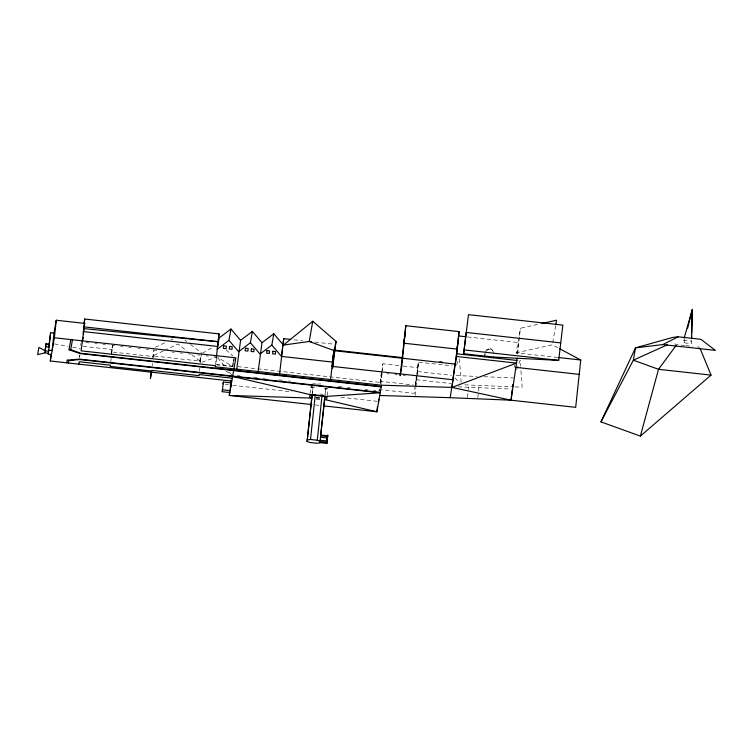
<?xml version="1.0" encoding="UTF-8"?>
<svg xmlns="http://www.w3.org/2000/svg" width="753" height="753" viewBox="0 0 753 753"><rect width="100%" height="100%" fill="white"/><g stroke="black" fill="none" stroke-linecap="round" stroke-linejoin="round"><path stroke-width="0.56" stroke-dasharray="3.77 2.82" d="M691.452 340.262L691.348 343.688L683.997 342.766L683.526 340.337L691.527 341.118M111.284 354.352L112.385 345.505L111.764 352.912M199.912 361.873L200.326 356.188M233.402 359.849L232.903 366.673L216.939 364.904M111.491 354.644L112.385 345.505M381.432 371.944L380.463 383.578M380.933 384.341L382.853 363.793L400.323 365.732M416.588 377.535L415.647 385.216L416.371 375.813M417.303 374.862L418.386 362.146L452.158 365.883M379.296 388.84L379.117 390.995L379.277 389.499M79.507 357.44L79.743 355.209M79.686 357.28L79.922 355.049M110.804 361.854L111.162 358.503M152.614 358.155L153.923 349.778M152.332 365.657L152.558 363.52M153.188 357.948L154.036 350.013M199.592 371.088L199.893 367.568M200.383 362.955L201.437 353.778M215.612 364.612L216.422 356.31M310.114 393.612L310.82 386.986L312.956 387.221L312.25 393.847M312.279 393.217L312.956 387.221L311.808 386.054M324.957 395.73L325.748 388.633L325.042 395.269M327.169 395.504L327.884 388.868L325.663 389.103L324.054 387.927M415.647 385.216L416.503 377.507M415.101 395.494L415.91 387.908M416.023 386.826L418.386 362.146L416.635 376.415M467.5 397.283L468.215 390.6M468.328 389.489L468.564 387.268M477.807 397.706L478.409 392.144M478.522 391.033L478.88 387.691M484.866 354.898L485.083 352.931M484.8 356.084L485.007 354.117M514.572 367.219L514.807 365.007M517.669 353.75L520.398 328.242L540.767 323.724M380.086 382.919L381.159 374.137M381.639 373.676L380.698 381.357L413.312 384.962M381.78 372.575L382.853 363.793M415.167 385.687L414.225 393.367L381.611 389.762M415.298 384.595L416.24 376.914M416.72 376.444L417.793 367.662L401.49 365.864M80.731 345.363L81.013 343.152M232.498 366.692L233.486 358.71M163.335 350.936L152.859 355.887L200.034 361.101L201.277 353.976M200.006 361.995L201.07 355.887M216.76 357.929L215.669 364.198L233.129 366.137M234.512 357.43L232.903 366.673L217.946 357.496M314.698 386.891L312.871 387.682L310.82 386.986M317.201 384.143L321.032 383.917M380.35 383.39L382.129 373.206M487.135 349.43L487.003 350.201L488.716 349.345L490.89 349.59L492.34 350.794L492.471 350.013L491.031 348.808L488.848 348.573L487.135 349.43L485.214 352.15M488.716 349.345L488.848 348.573M490.89 349.59L491.031 348.808M557.662 357.449L516.106 352.846L520.398 328.242M516.916 353.797L518.864 342.615L466.851 336.864M552.711 342.568L555.639 325.795M683.997 342.766L685.108 338.313M456.563 365.045L458.944 358.823M516.605 369.629L520.172 360.292L520.605 366.146M310.744 387.447L311.733 386.524M325.663 389.103L327.028 388.219M202.425 353.213L212.327 347.585M155.325 347.246L165.801 342.295M171.035 339.819L173.134 338.831M164.38 350.437L178 343.999L187.177 351.124M201.964 362.249L216.949 356.884M516.106 352.846L552.325 344.808L558.415 348.065M456.102 375.568L477.167 376.434M484.179 376.726L513.424 377.931M464.836 384.839L513.97 386.863M515.146 386.91L522.158 387.202L520.69 367.313M458.266 386.835L511.089 389.019M684.741 345.495L676.759 344.62L671.732 342.803M685.879 345.627L692.722 346.38M697.278 346.888L699.556 347.133M294.169 339.801L302.282 340.704M315.018 342.107L334.718 344.29M417.651 371.558L451.433 375.295M386.778 373.723L389.113 373.977M394.939 374.618L397.264 374.881M403.09 375.521L405.415 375.785M85.776 342.559L89.249 342.944M94.897 343.519L97.344 343.839M103.133 344.479L105.448 344.733M112.423 345.458L114.767 345.712M120.612 346.361L122.946 346.615M128.791 347.265L131.126 347.519M138.138 348.3L140.472 348.554M146.317 349.204L148.652 349.467M154.497 350.107L156.831 350.371M172.023 352.046L174.357 352.31M180.202 352.95L182.537 353.213M188.382 353.863L190.725 354.117M197.728 354.889L200.072 355.152M205.908 355.802L208.252 356.056M214.097 356.706L216.431 356.96M416.23 379.71L451.179 383.569M83.197 346.352L112.122 349.552L111.698 351.952L153.217 356.546M237.788 366.645L256.415 368.706M257.582 368.838L379.823 382.364M237.317 375.314L239.642 375.568M253.592 377.112L257.084 377.498M262.891 378.138L265.216 378.392M279.165 379.936L282.648 380.321M288.465 380.971L290.79 381.225M312.871 383.672L316.354 384.058M338.445 386.496L341.928 386.882M347.735 387.522L350.06 387.786M365.177 389.452L367.502 389.715M373.309 390.355L375.634 390.609M319.903 394.007L323.103 394.365M225.222 384.143L228.47 384.501M232.724 385.31L292.004 391.871M340.817 397.273L378.015 401.387M315.968 397.151L320.477 397.65M316.006 397.669L320.27 398.139M316.326 398.61L319.818 398.996M315.855 399.062L320.119 399.532M315.3 404.954L318.783 405.34M54.442 343.886L68.015 346.295M72.542 347.095L80.458 348.498M225.919 370.975L231.51 374.665L229.326 372.001M184.927 340.14L186.763 341.561M190.434 344.413L201.456 352.959M191.77 354.691L200.034 361.101M226.041 349.778L232.818 355.905M454.981 377.95L459.744 383.013M217.673 357.769L224.225 365.77M492.471 350.013L493.723 353.091M459.434 358.955L461.156 382.355"/><path stroke-width="1.13" d="M691.583 338.775L692.318 309.389L684.148 338.125M691.508 337.975L691.574 335.687M691.64 333.4L692.318 309.389L687.602 328.299M279.589 373.921L283.74 338.652L290.696 339.415M258.157 371.549L262.006 342.709L273.81 333.748L283.439 345.081L312.759 321.258L336.036 341.42L332.525 368.386L334.511 348.573M320.731 435.771L320.769 435.046L327.611 435.799L327.433 437.992L320.59 437.239L320.731 435.771L327.574 436.524M45.707 346.766L49.011 347.133L49.284 344.112L45.98 343.745L44.926 352.865L37.65 354.625L38.911 347.397L45.274 350.86L48.578 351.227L50.62 332.713L54 333.09L56.24 320.241L84.713 323.395L81.108 350.842L215.49 365.704L215.302 366.805L381.536 385.197L452.007 387.419L511.052 400.201L575.687 407.345L580.751 360L559.432 348.611M405.82 325.72L400.163 375.7L401.782 366.391L405.82 325.72L459.057 331.602L456.855 353.788L450.219 397.688L379.747 395.476M216.544 355.868L219.038 333.89L84.656 319.018L83.988 326.868L218.37 341.74L218.182 343.519M326.83 442.585L326.764 443.385L319.921 442.632M45.142 350.813L45.98 343.745M49.049 344.883L50.62 332.713M231.792 381.084L50.31 360.998L51.063 353.995M54 333.09L52.126 350.597L48.747 350.23L48.051 354.23L51.43 354.597M50.31 360.998L54.367 337.758L56.24 320.241M82.397 341.777L82.868 337.4L82.369 340.215M83.216 334.116L83.687 329.729M151.165 371.766L150.44 378.571L151.852 370.429L199.027 375.643L199.216 374.552L232.301 378.213M222.229 391.682L223.387 382.025L230.964 382.863L230.126 390.638L222.549 389.8L222.229 391.682L229.797 392.52M229.656 391.984L229.288 395.438L311.817 404.568M230.399 385.056L230.898 380.434M230.39 386.967L230.634 384.745M230.682 387.447L231.425 380.519M236.734 369.177L240.584 340.337L252.377 331.376L262.006 342.709M324.901 396.963L319.884 442.849L316.749 443.225L309.982 442.482L307.092 441.437L311.827 397.151M307.092 441.437L312.222 394.393M307.365 439.846L310.509 439.47L315.243 395.184M320.166 441.258L317.267 440.223L322.002 395.927M320.684 435.375L324.618 398.553M330.567 379.559L334.003 349.844M377.394 407.157L376.905 411.769L323.432 405.858M378.439 402.507L378.797 399.165M283.439 345.081L309.229 341.467L334.407 350.719L455.264 364.094L454.953 363.426L452.007 387.419L516.492 363.106L517.198 358.212M455.151 365.196L459.057 331.602M463.65 353.741L468.47 314.66L562.839 325.108L558.688 360.376L493.3 357.026L463.65 353.741L466.182 332.44L560.561 342.879M450.219 397.688L511.052 400.201L512.115 390.176M512.473 386.835L512.718 384.604M327.15 439.583L327.611 435.799M84.11 323.583L84.656 319.018M218.229 340.733L219.038 333.89M452.826 379.738L331.969 366.372L334.097 350.051L332.431 362.061L281.462 356.423L282.46 348.648M282.742 346.427L283.74 338.652M511.052 400.201L516.492 363.106L456.384 356.461M49.199 344.629L49.284 344.112M66.772 362.824L67.224 360.216L79.169 359.087L380.284 392.407M381.234 386.91L80.091 353.59L69.06 349.712L70.829 339.575M68.401 363.002L68.824 360.602L79.592 359.529L380.209 392.784L324.995 396.502L312.203 395.08L232.602 376.453M69.06 349.712L70.726 349.693L72.457 339.754M83.978 327.583L84.713 323.395M78.792 364.151L79.206 361.751L110.446 365.205L110.239 366.41L151.758 371.003M230.955 329.005L219.151 337.975L217.175 349.317L228.968 340.347L230.955 329.005L240.584 340.337M223.057 383.908L223.387 382.025M228.968 340.347L238.597 351.679L250.401 342.719L252.377 331.376M250.401 342.719L260.03 354.051L271.833 345.09L273.81 333.748M312.759 321.258L309.229 341.467L311.544 341.721M54.367 337.758L235.849 357.835L229.288 395.438L311.676 398.092L312.203 395.08M381.536 385.197L376.905 411.769L324.468 399.504L324.995 396.502M334.407 350.719L336.036 341.42M405.255 333.88L403.636 343.18L456.873 349.072L458.116 341.937M484.659 356.866L484.8 356.084M493.168 357.807L493.3 357.026M555.836 324.675L556.618 320.204L541.906 323.47M600.96 421.887L633.329 360.207L635.485 347.858L662.828 344.582L715.35 350.39L700.921 339.311L678.124 336.789L672.674 337.438L635.485 347.858L600.96 421.887L640.361 436.1L658.517 369.299L676.081 345.533M640.361 436.1L711.039 375.107L699.998 348.215M662.828 344.582L678.124 336.789M667.469 344.733L633.329 360.207L658.517 369.299L711.039 375.107M324.468 399.504L326.689 399.241L327.037 397.236L322.952 395.758L314.425 394.817L309.982 395.344L309.634 397.358L311.676 398.092M83.799 328.637L218.37 341.74M458.756 335.96L465.693 336.732M558.82 357.571L580.751 360M464.319 349.929L558.688 360.376M456.855 353.788L516.963 360.433M515.73 367.351L579.217 374.373M335.264 350.183L402.667 357.637M439.846 361.751L442.171 362.014M83.169 331.565L217.551 346.427M45.895 344.262L49.246 344.714M381.3 386.524L80.684 353.27L70.726 349.693M44.926 352.865L48.23 353.223M310.509 439.47L317.267 440.223M67.224 360.216L68.824 360.602M271.833 345.09L281.462 356.423M223.622 345.825L223.349 348.375L226.079 348.677L226.352 346.126L223.622 345.825M229.561 346.484L229.288 349.034L232.009 349.336L232.282 346.785L229.561 346.484M245.44 348.244L245.167 350.794L247.888 351.096L248.161 348.545L245.44 348.244M251.37 348.893L251.097 351.444L253.827 351.745L254.1 349.194L251.37 348.893M266.939 350.616L266.666 353.166L269.386 353.468L269.659 350.917L266.939 350.616M272.868 351.274L272.595 353.825L275.325 354.126L275.598 351.576L272.868 351.274M327.47 436.58L326.727 443.611L327.753 434.989L327.47 436.58M320.27 440.241L320.119 441.512L326.962 442.265L327.113 440.994L320.27 440.241"/></g></svg>
